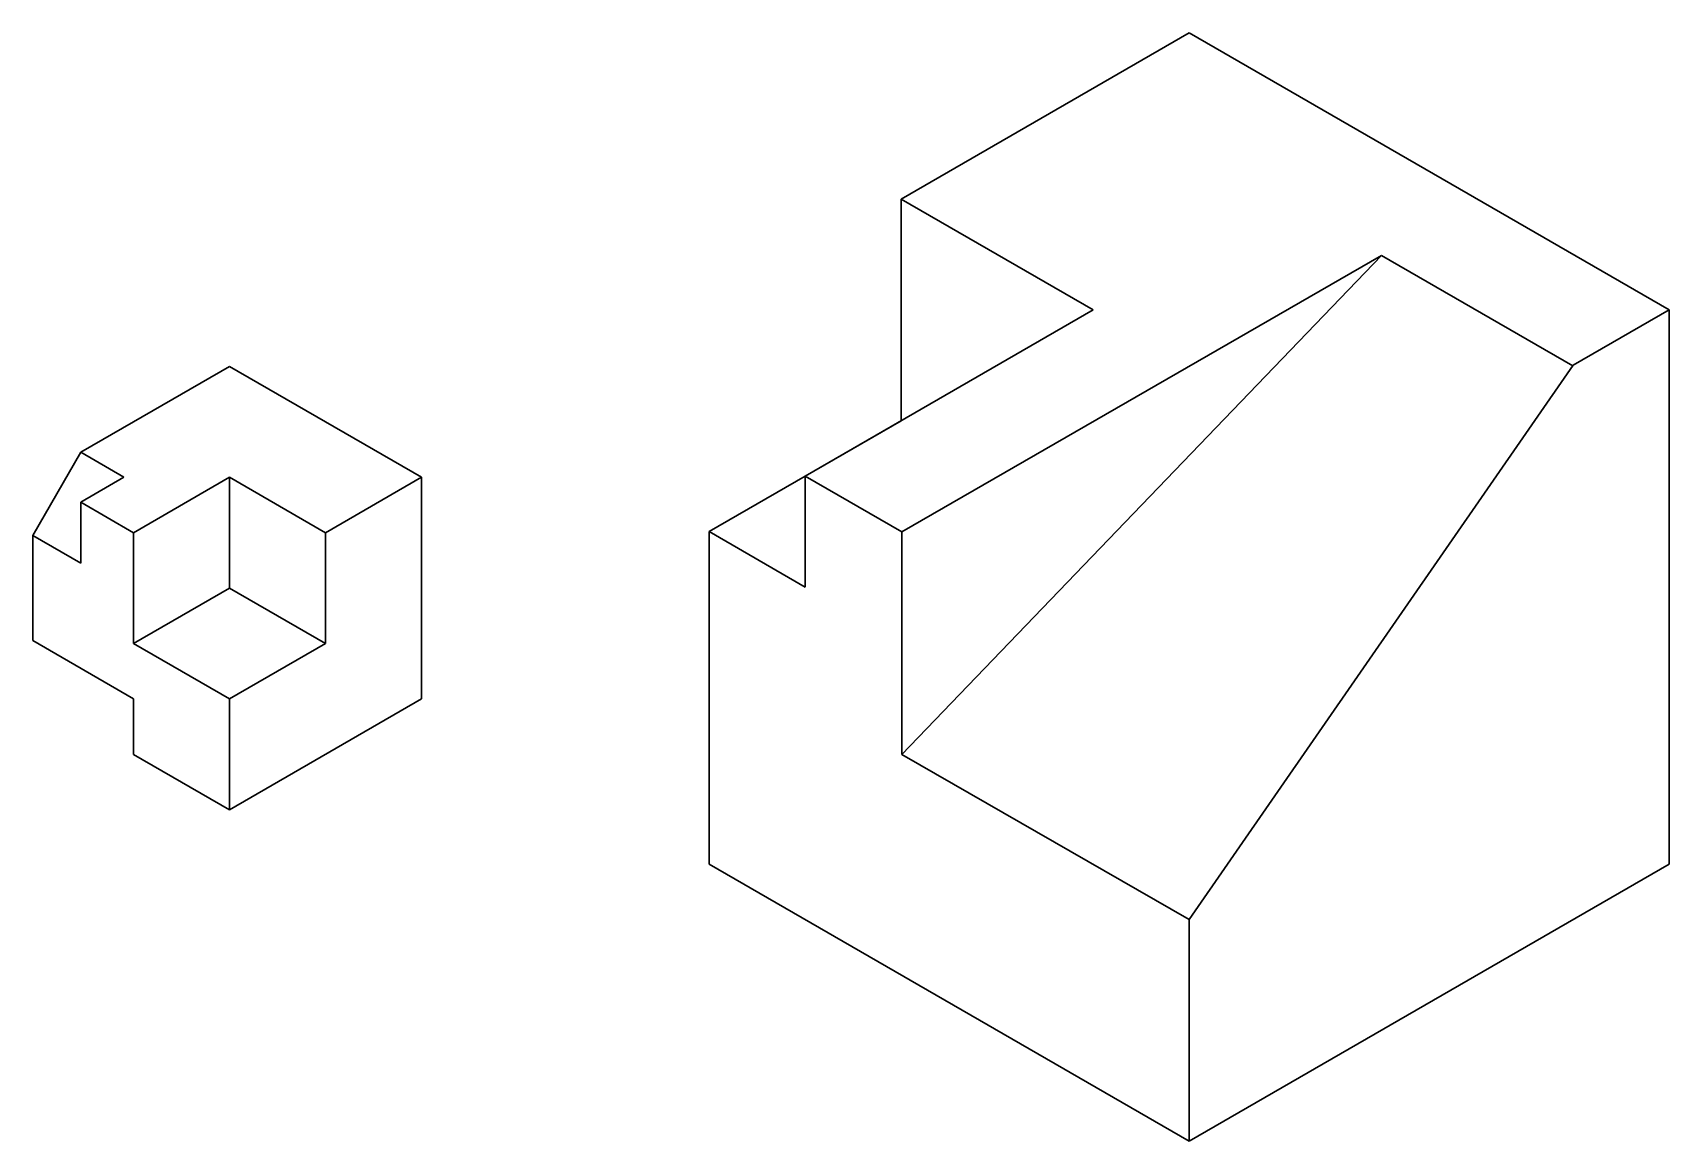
# Model space of a CAD drawing. Header units: millimetres. Extents: x 190 to 338, y 70 to 170.
import ezdxf

# ---------------------------------------------------------------- set-up
doc = ezdxf.new("R2010")
doc.units = ezdxf.units.MM

msp = doc.modelspace()

# ---------------------------------------------------------------- linework, layer by layer
at = {"lineweight": 30}
for p, q in [((294.43, 170.1), (268.45, 155.1)), ((337.73, 145.1), (294.43, 170.1)), ((268.45, 155.1), (285.77, 145.1)), ((268.45, 155.1), (268.45, 135.1)), ((268.51, 125.07), (311.77, 150)), ((268.51, 105), (311.77, 150)), ((311.77, 150), (329.02, 140.04)), ((285.77, 145.1), (259.79, 130.1)), ((337.73, 145.1), (329.07, 140.1)), ((337.73, 95.1), (337.73, 145.1)), ((207.85, 140), (199.19, 135)), ((207.85, 140), (207.85, 140)), ((207.85, 140), (225.17, 130)), ((329.07, 140.1), (294.43, 90.1)), ((199.19, 135), (194.42, 132.25)), ((268.45, 135.1), (251.13, 125.1)), ((194.42, 132.25), (190.09, 124.75)), ((194.42, 132.25), (198.32, 130)), ((198.32, 130), (194.42, 127.75)), ((199.19, 125), (207.85, 130)), ((207.85, 130), (207.85, 120)), ((207.85, 130), (216.51, 125)), ((225.17, 130), (216.51, 125)), ((225.17, 120), (225.17, 130)), ((225.17, 130), (225.17, 110)), ((259.79, 120.1), (259.79, 130.1)), ((259.79, 130.1), (268.51, 125.07)), ((199.19, 125), (194.42, 127.75)), ((194.42, 127.75), (194.42, 122.25)), ((190.09, 124.75), (194.42, 122.25)), ((190.09, 124.75), (190.09, 115.27)), ((199.19, 115), (199.19, 125)), ((216.51, 125), (216.51, 115)), ((251.13, 95.1), (251.13, 125.1)), ((251.13, 125.1), (259.79, 120.1)), ((268.51, 125.07), (268.51, 105)), ((207.85, 120), (199.19, 115)), ((216.51, 115), (207.85, 120)), ((190.09, 115.27), (199.19, 110.02)), ((199.19, 115), (207.85, 110)), ((207.85, 110), (216.51, 115)), ((199.19, 105), (199.19, 110)), ((207.85, 110), (207.85, 100)), ((225.17, 110), (207.85, 100)), ((207.85, 100), (199.19, 105)), ((268.51, 105), (294.43, 90.1)), ((294.43, 70.1), (251.13, 95.1)), ((294.43, 70.1), (337.73, 95.1)), ((294.43, 70.1), (294.43, 90.1)), ((294.43, 90.1), (294.43, 90.1))]:
    msp.add_line(p, q, dxfattribs=at)

doc.saveas('drawing.dxf')
